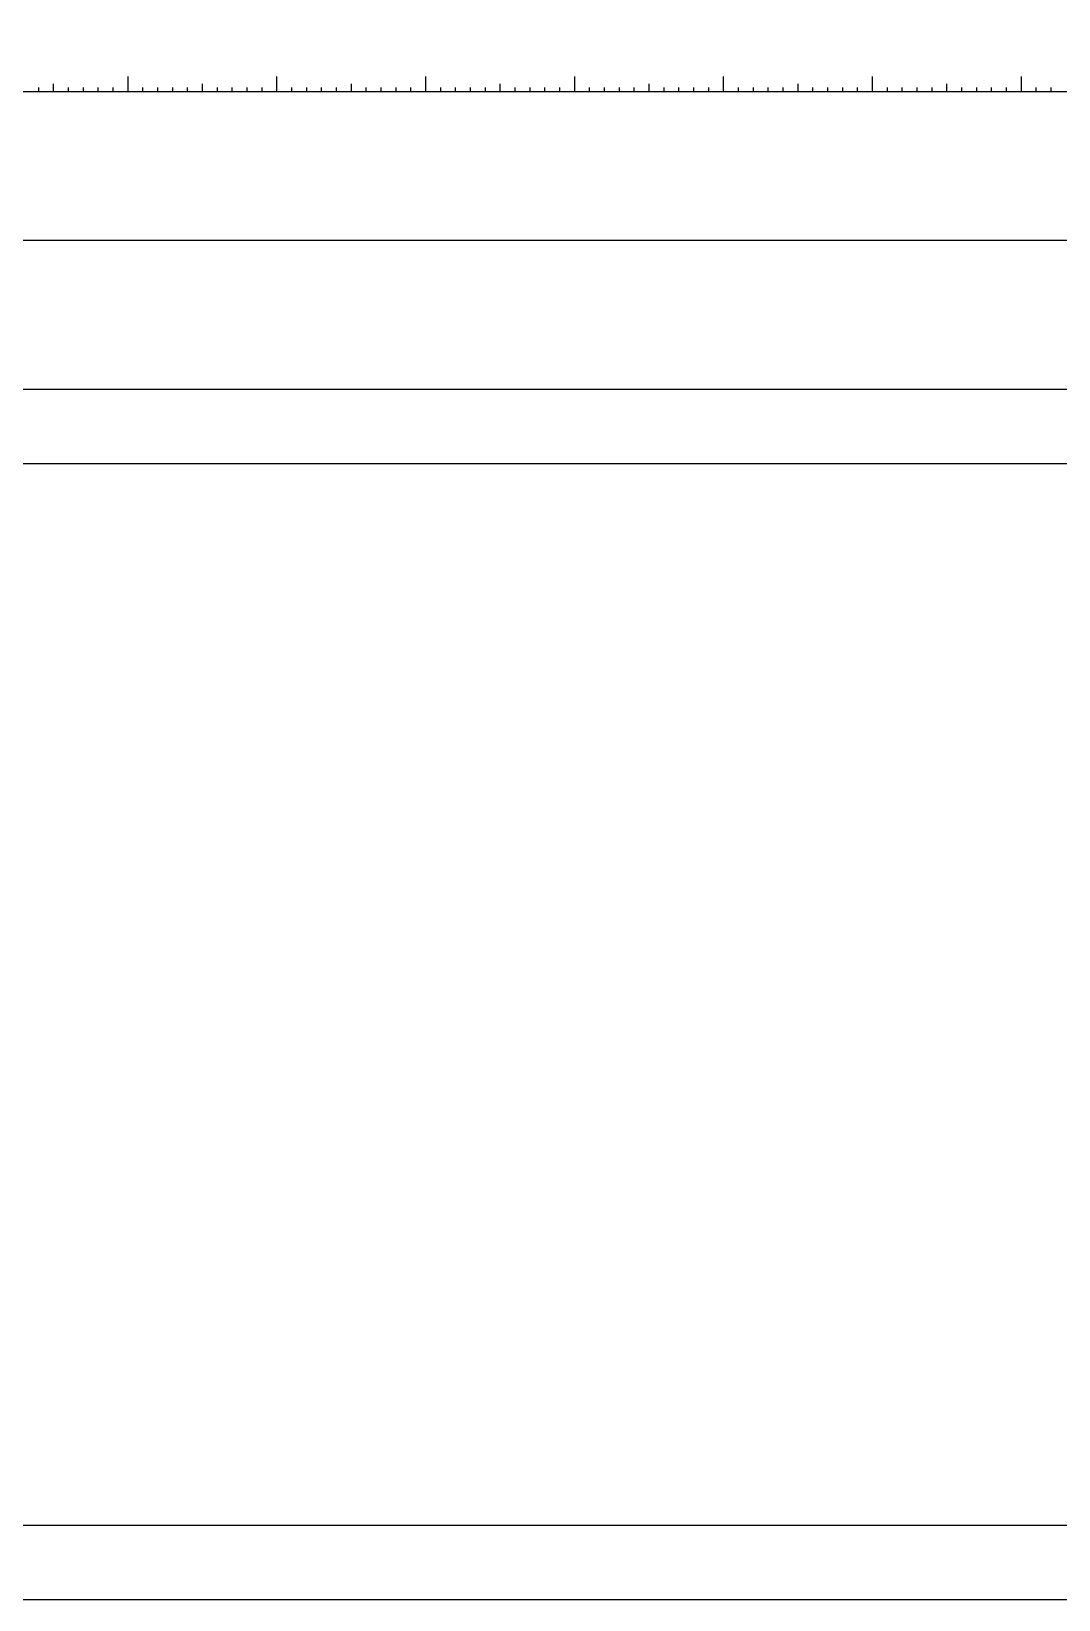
# Model space of a CAD drawing. Header units: millimetres. Extents: x 3380 to 11503, y -2610 to -1453.
# Drawn here: x 11240.4 to 11309.4, y -2610.1 to -2504.7 of the extents above; entities that cross this region are included whole.
import ezdxf
from ezdxf.enums import TextEntityAlignment as Align

# ---------------------------------------------------------------- set-up
doc = ezdxf.new("R2010")
doc.units = ezdxf.units.MM
for name, color, linetype, plot in [('ГЛ_Разрез_ОсьШкалаГ-1', 6, 'Continuous', False), ('ГЛ_Разрез_ОсьШкалаГ-10', 6, 'Continuous', False), ('ГЛ_Штамп_РамкаВнеш', 6, 'Continuous', False)]:
    doc.layers.add(name, color=color, linetype=linetype, plot=plot)
for name, color, linetype in [('ГЛ_Разрез_Таблица', 7, 'Continuous'), ('ГЛ_Штамп_РамкаВнутр', 7, 'Continuous'), ('ГЛ_Штамп_Текст', 7, 'Continuous')]:
    doc.layers.add(name, color=color, linetype=linetype)
doc.styles.add('ГеологияРазрезМасштаб', font='timesi.ttf', dxfattribs={"height": 5})
doc.styles.add('ГеологияРазрезНазвание', font='times.ttf', dxfattribs={"height": 5})
doc.styles.add('ГеологияШтамп', font='times.ttf')

# ---------------------------------------------------------------- blocks, each defined once
blk = doc.blocks.new('*U43')
at = {"layer": 'ГЛ_Штамп_РамкаВнеш'}
blk.add_lwpolyline([(0, 0), (1050, 0), (1050, 297), (0, 297)], close=True, dxfattribs=at)
at = {"layer": 'ГЛ_Штамп_РамкаВнутр'}
blk.add_lwpolyline([(20, 5), (1045, 5), (1045, 292), (20, 292)], close=True, dxfattribs=at)
at = {"layer": 'ГЛ_Штамп_Текст', "style": 'ГеологияШтамп', "flags": 8}
for tag, p in [('Приложение', (1031.67, 288.5)), ('Лист', (1045, 288.5))]:
    blk.add_attdef(tag, text='', height=3, dxfattribs=at).set_placement(p, align=Align.MIDDLE_RIGHT)
blk = doc.blocks.new('*U42')
at = {"layer": 'ГЛ_Разрез_ОсьШкалаГ-1'}
for p, q in [((714, -5), (714, -4.75)), ((715, -5), (715, -4.5)), ((716, -5), (716, -4.75)), ((717, -5), (717, -4.75)), ((718, -5), (718, -4.75)), ((719, -5), (719, -4.75)), ((721, -5), (721, -4.75)), ((722, -5), (722, -4.75)), ((723, -5), (723, -4.75)), ((724, -5), (724, -4.75)), ((725, -5), (725, -4.5)), ((726, -5), (726, -4.75)), ((727, -5), (727, -4.75)), ((728, -5), (728, -4.75)), ((729, -5), (729, -4.75)), ((731, -5), (731, -4.75)), ((732, -5), (732, -4.75)), ((733, -5), (733, -4.75)), ((734, -5), (734, -4.75)), ((735, -5), (735, -4.5)), ((736, -5), (736, -4.75)), ((737, -5), (737, -4.75)), ((738, -5), (738, -4.75)), ((739, -5), (739, -4.75)), ((741, -5), (741, -4.75)), ((742, -5), (742, -4.75)), ((743, -5), (743, -4.75)), ((744, -5), (744, -4.75)), ((745, -5), (745, -4.5)), ((746, -5), (746, -4.75)), ((747, -5), (747, -4.75)), ((748, -5), (748, -4.75)), ((749, -5), (749, -4.75)), ((751, -5), (751, -4.75)), ((752, -5), (752, -4.75)), ((753, -5), (753, -4.75)), ((754, -5), (754, -4.75)), ((755, -5), (755, -4.5)), ((756, -5), (756, -4.75)), ((757, -5), (757, -4.75)), ((758, -5), (758, -4.75)), ((759, -5), (759, -4.75)), ((761, -5), (761, -4.75)), ((762, -5), (762, -4.75)), ((763, -5), (763, -4.75)), ((764, -5), (764, -4.75)), ((765, -5), (765, -4.5)), ((766, -5), (766, -4.75)), ((767, -5), (767, -4.75)), ((768, -5), (768, -4.75)), ((769, -5), (769, -4.75)), ((771, -5), (771, -4.75)), ((772, -5), (772, -4.75)), ((773, -5), (773, -4.75)), ((774, -5), (774, -4.75)), ((775, -5), (775, -4.5)), ((776, -5), (776, -4.75)), ((777, -5), (777, -4.75)), ((778, -5), (778, -4.75)), ((779, -5), (779, -4.75)), ((781, -5), (781, -4.75)), ((782, -5), (782, -4.75))]:
    blk.add_line(p, q, dxfattribs=at)
at = {"layer": 'ГЛ_Разрез_ОсьШкалаГ-10'}
for p, q in [((720, -5), (720, -4)), ((720, -5), (720, -4)), ((730, -5), (730, -4)), ((730, -5), (730, -4)), ((740, -5), (740, -4)), ((740, -5), (740, -4)), ((750, -5), (750, -4)), ((750, -5), (750, -4)), ((760, -5), (760, -4)), ((760, -5), (760, -4)), ((770, -5), (770, -4)), ((770, -5), (770, -4)), ((780, -5), (780, -4)), ((780, -5), (780, -4))]:
    blk.add_line(p, q, dxfattribs=at)
at = {"layer": 'ГЛ_Разрез_Таблица'}
for p, q in [((0, -5), (831, -5)), ((0, -15), (831, -15)), ((0, -25), (831, -25)), ((0, -30), (831, -30))]:
    blk.add_line(p, q, dxfattribs=at)
at = {"flags": 8}
for tag, style, p in [('НАЗВАНИЕ', 'ГеологияРазрезНазвание', (212.65, 109.83)), ('Масштаб', 'ГеологияРазрезМасштаб', (212.65, 101.63))]:
    blk.add_attdef(tag, text='', height=5, dxfattribs=dict(at, style=style)).set_placement(p, align=Align.MIDDLE_CENTER)

msp = doc.modelspace()

# ---------------------------------------------------------------- block references
at = {"color": 7}
msp.add_blockref('*U43', (10453.41, -2610.05), dxfattribs=at)
msp.add_blockref('*U42', (10526.93, -2503.72))

doc.saveas('drawing.dxf')
